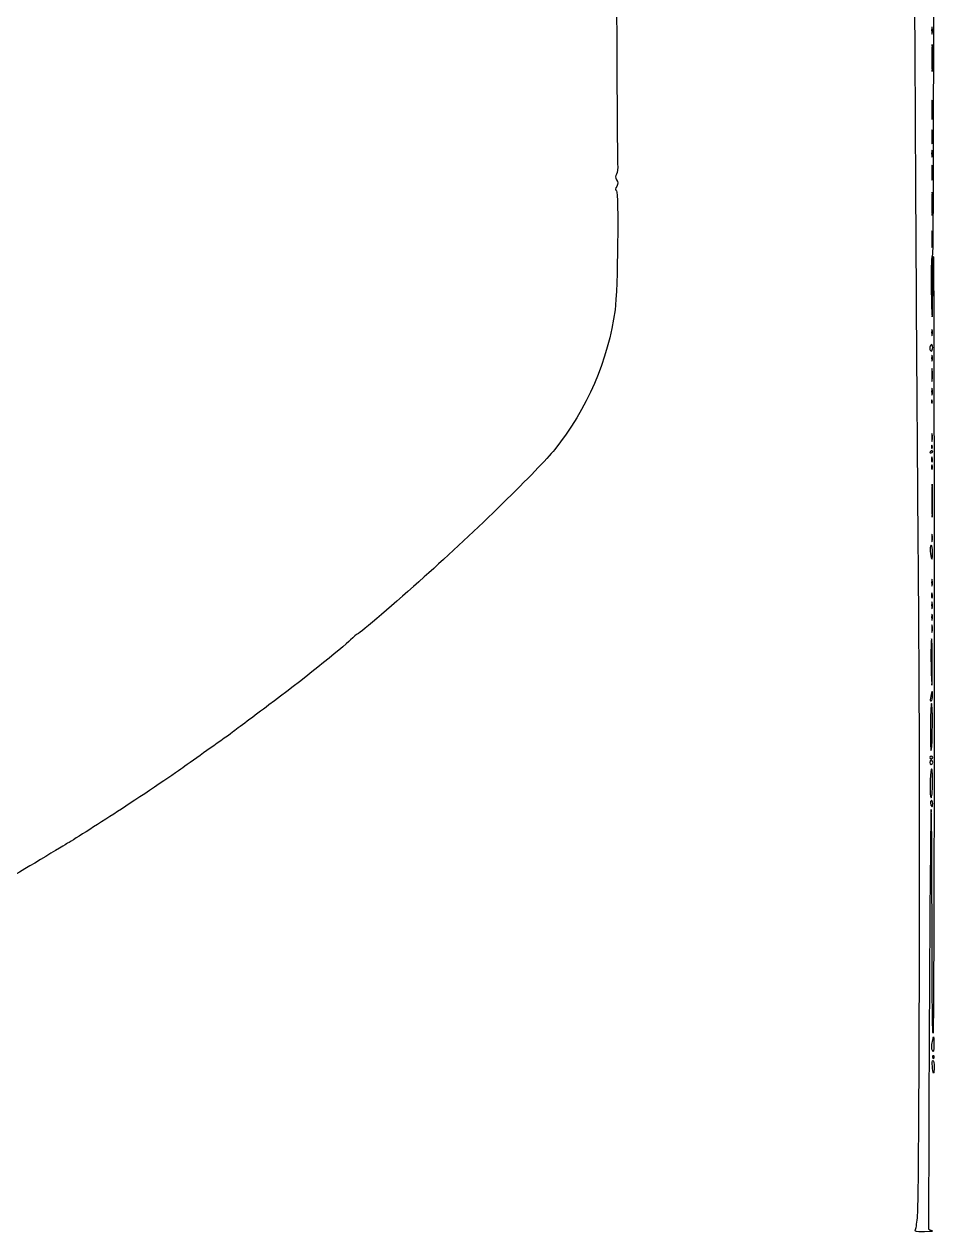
# Model space of a CAD drawing. Extents: x 0 to 877, y -11 to 940.
# Drawn here: x 707.2 to 877.3, y 0.6 to 226.3 of the extents above; entities that cross this region are included whole.
import ezdxf

# ---------------------------------------------------------------- set-up
doc = ezdxf.new("R2010")
doc.units = 0
doc.layers.add('Calque_1', color=7, linetype='CONTINUOUS')

msp = doc.modelspace()

# ---------------------------------------------------------------- linework, layer by layer
at = {"layer": 'Calque_1', "color": 7}
for points in [[(876.84974, 224.531691), (876.85008, 224.531691)], [(876.86123, 204.154886), (876.86098, 204.154886)], [(876.85014, 201.512942), (876.85048, 201.512942)], [(876.84944, 157.06299), (876.84978, 157.06299)], [(876.84177, 144.49335), (876.84158, 144.49335)], [(876.84974, 121.34424), (876.85008, 121.34424)], [(876.84227, 119.09335), (876.84208, 119.09335)], [(876.84974, 117.1109), (876.85008, 117.1109)], [(876.29617, 40.24693), (876.12247, 1.14916), (876.72569, 0.90694)]]:
    msp.add_lwpolyline(points, dxfattribs=at)
for points in [[(876.86498, 217.920204)], [(876.86298, 208.782422)], [(876.86238, 197.414996)], [(876.86438, 190.932704)], [(876.86238, 184.847288)], [(876.85028, 168.17858)], [(876.66654, 165.20202)], [(876.85028, 163.41608)], [(876.86068, 159.71191)], [(876.82789, 155.48409)], [(876.8279, 147.01742)], [(876.85478, 148.46712)], [(876.66654, 146.15202)], [(876.84358, 143.17546)], [(876.86535, 134.69506)], [(876.85508, 129.68171)], [(876.66654, 126.57285)], [(876.85068, 114.99733)], [(876.85468, 112.74837)], [(876.75813, 102.89265)], [(876.66654, 99.84994)], [(876.66051, 90.58952)], [(876.66654, 89.00202)], [(876.66654, 87.94369)], [(876.63893, 81.74305)], [(876.74711, 80.10205)], [(876.93259, 36.48223)], [(876.95778, 32.64577)], [(877.11335, 33.48913)]]:
    msp.add_lwpolyline(points, close=True, dxfattribs=at)
for points in [[(876.76367, 716.5175), (877.19871, 716.37249), (877.32941, 183.439228), (876.89447, 183.170412)], [(874.32346, 118.10619), (873.85304, 175.958969), (873.81102, 183.488944), (873.08479, 340.091555)], [(817.79066, 250.66239), (817.88856, 223.668276), (818.01322, 200.945569), (818.06779, 200.167456)], [(876.85508, 225.590025), (876.79178, 225.919166), (876.73762, 225.712183), (876.73468, 225.130099)], [(876.73468, 225.130099), (876.73168, 224.548016), (876.78348, 224.27875), (876.84974, 224.531691)], [(876.85008, 224.531691), (876.91628, 224.784659), (876.91868, 225.260909), (876.85508, 225.590025)], [(876.86498, 222.021245), (876.81538, 223.149032), (876.77478, 222.226297), (876.77478, 219.970724)], [(876.86498, 217.920204), (876.91458, 219.04799), (876.91458, 220.893459), (876.86498, 222.021245)], [(876.77478, 219.970724), (876.77478, 217.715152), (876.81538, 216.792417), (876.86498, 217.920204)], [(876.86398, 211.692838), (876.81128, 212.534901), (876.76768, 211.914162), (876.76718, 210.313433)], [(876.76718, 210.313433), (876.76658, 208.712704), (876.80968, 208.023755), (876.86298, 208.782422)], [(876.86298, 208.782422), (876.91628, 209.541088), (876.91668, 210.850775), (876.86398, 211.692838)], [(876.86298, 206.271552), (876.80708, 206.893852), (876.76057, 206.450517), (876.75961, 205.28635)], [(876.86098, 204.154886), (876.91788, 204.696726), (876.91858, 205.649226), (876.86298, 206.271552)], [(876.75961, 205.28635), (876.75865, 204.122183), (876.80441, 203.613019), (876.86123, 204.154886)], [(876.73507, 202.11135), (876.73207, 201.529267), (876.78387, 201.26), (876.85014, 201.512942)], [(876.85548, 202.571275), (876.79218, 202.900417), (876.73801, 202.693433), (876.73507, 202.11135)], [(876.85048, 201.512942), (876.91668, 201.76591), (876.91908, 202.24216), (876.85548, 202.571275)], [(818.06779, 200.167456), (818.12459, 199.357117), (818.03269, 198.537649), (817.85256, 198.249227)], [(876.86238, 199.663954), (876.80668, 200.282418), (876.7611, 199.776402), (876.7611, 198.539475)], [(876.86238, 197.414996), (876.91808, 198.033459), (876.91808, 199.045491), (876.86238, 199.663954)], [(817.85256, 198.249227), (817.60604, 197.854495), (817.61444, 197.623514), (817.89146, 197.17994)], [(817.89146, 197.17994), (818.18245, 196.713982), (818.18416, 196.500861), (817.90146, 195.972117)], [(876.7611, 198.539475), (876.7611, 197.302548), (876.8067, 196.796532), (876.86238, 197.414996)], [(817.84646, 195.14884), (818.30799, 194.859015), (818.09467, 176.676046), (817.58512, 172.872008)], [(817.90146, 195.972117), (817.65833, 195.517828), (817.64224, 195.277057), (817.84646, 195.14884)], [(876.86438, 194.504579), (876.81348, 195.486845), (876.77178, 194.683173), (876.77178, 192.718642)], [(876.86438, 190.932704), (876.91528, 191.91497), (876.91528, 193.522314), (876.86438, 194.504579)], [(876.77178, 192.718642), (876.77178, 190.754111), (876.81348, 189.950439), (876.86438, 190.932704)], [(876.86238, 187.36083), (876.80788, 188.052053), (876.76328, 187.486507), (876.76328, 186.104059)], [(876.86238, 184.847288), (876.91688, 185.538512), (876.91688, 186.669606), (876.86238, 187.36083)], [(876.76328, 186.104059), (876.76328, 184.721611), (876.80788, 184.156064), (876.86238, 184.847288)], [(876.89447, 183.170412), (876.67942, 183.037512), (876.60745, 181.345766), (876.64638, 177.3389)], [(876.92159, 177.079663), (876.90589, 180.178345), (876.96129, 182.78195), (877.04481, 182.865453)], [(877.04481, 182.865453), (877.12831, 182.948933), (877.19662, 150.30778), (877.19662, 110.32945)], [(876.64638, 177.3389), (876.67658, 174.234549), (876.75723, 171.638604), (876.82569, 171.570154)], [(876.82569, 171.570154), (876.89419, 171.501754), (876.9373, 173.980982), (876.92159, 177.079663)], [(817.58512, 172.872008), (816.3498, 163.64984), (812.28028, 154.2338), (806.32289, 146.81348)], [(876.85028, 169.10462), (876.78368, 169.35928), (876.72928, 169.15092), (876.72928, 168.6416)], [(876.72928, 168.6416), (876.72928, 168.13228), (876.78368, 167.92392), (876.85028, 168.17858)], [(876.85028, 168.17858), (876.91688, 168.43324), (876.91688, 168.84996), (876.85028, 169.10462)], [(876.66654, 166.39264), (876.52102, 166.30274), (876.40196, 165.99802), (876.40196, 165.71558)], [(876.40196, 165.71558), (876.40196, 165.43311), (876.52102, 165.20202), (876.66654, 165.20202)], [(876.93113, 165.87909), (876.93113, 166.2631), (876.8166, 166.48538), (876.66654, 166.39264)], [(876.66654, 165.20202), (876.81206, 165.20202), (876.93113, 165.50671), (876.93113, 165.87909)], [(876.85028, 164.34212), (876.78368, 164.59678), (876.72928, 164.38842), (876.72928, 163.8791)], [(876.72928, 163.8791), (876.72928, 163.36978), (876.78368, 163.16142), (876.85028, 163.41608)], [(876.85028, 163.41608), (876.91688, 163.67074), (876.91688, 164.08746), (876.85028, 164.34212)], [(876.86068, 161.69629), (876.80358, 162.24199), (876.75689, 161.79549), (876.75689, 160.7041)], [(876.75689, 160.7041), (876.75689, 159.6127), (876.80359, 159.16621), (876.86068, 159.71191)], [(876.86068, 159.71191), (876.91778, 160.25762), (876.91778, 161.15059), (876.86068, 161.69629)], [(876.85478, 158.12132), (876.79148, 158.45046), (876.73731, 158.24348), (876.73437, 157.66139)], [(876.84978, 157.06299), (876.91598, 157.31595), (876.91838, 157.7922), (876.85478, 158.12132)], [(876.68893, 155.83135), (876.67743, 155.55245), (876.73993, 155.39616), (876.82789, 155.48409)], [(876.84878, 155.99121), (876.76428, 156.20227), (876.70162, 156.13959), (876.68893, 155.83135)], [(876.73437, 157.66139), (876.73137, 157.07931), (876.78317, 156.81004), (876.84944, 157.06299)], [(876.82788, 155.48409), (876.91578, 155.57199), (876.92518, 155.80021), (876.84878, 155.99121)], [(876.85478, 149.65775), (876.79168, 149.98517), (876.74012, 149.71725), (876.74012, 149.06244)], [(876.74012, 149.06244), (876.74012, 148.40759), (876.79172, 148.1397), (876.85478, 148.46712)], [(876.85478, 148.46712), (876.91788, 148.79455), (876.91788, 149.33033), (876.85478, 149.65775)], [(806.32289, 146.81348), (803.48813, 143.28259), (791.23955, 131.3139), (781.95357, 123.00098)], [(876.68893, 147.36468), (876.67743, 147.08579), (876.74003, 146.9295), (876.8279, 147.01742)], [(876.84878, 147.52455), (876.76428, 147.7356), (876.70163, 147.67292), (876.68893, 147.36468)], [(876.82788, 147.01742), (876.91578, 147.10532), (876.92518, 147.33354), (876.84878, 147.52455)], [(876.66654, 146.54889), (876.52102, 146.45899), (876.40196, 146.33286), (876.40196, 146.2687)], [(876.40196, 146.2687), (876.40196, 146.2045), (876.52102, 146.15202), (876.66654, 146.15202)], [(876.93113, 146.43221), (876.93113, 146.58633), (876.81206, 146.63883), (876.66654, 146.54889)], [(876.66654, 146.15202), (876.81206, 146.15202), (876.93113, 146.27812), (876.93113, 146.43221)], [(876.7198, 144.96139), (876.7148, 144.52483), (876.7693, 144.3142), (876.84177, 144.49335)], [(876.85158, 145.2871), (876.78448, 145.54451), (876.7252, 145.39796), (876.7198, 144.96139)], [(876.84158, 144.49335), (876.91408, 144.67247), (876.91848, 145.02966), (876.85158, 145.2871)], [(876.84358, 143.83692), (876.77018, 144.01882), (876.71013, 143.87002), (876.71013, 143.50619)], [(876.71013, 143.50619), (876.71013, 143.14238), (876.77023, 142.99356), (876.84358, 143.17546)], [(876.84358, 143.17546), (876.91698, 143.35736), (876.91698, 143.65501), (876.84358, 143.83692)], [(876.86575, 139.72214), (876.81805, 141.14851), (876.77885, 140.05337), (876.77865, 137.28848)], [(876.86528, 134.69506), (876.91318, 136.03356), (876.91338, 138.29575), (876.86575, 139.72214)], [(876.77865, 137.28848), (876.7784, 134.52358), (876.81735, 133.35653), (876.86535, 134.69506)], [(876.85508, 130.87233), (876.79198, 131.19975), (876.74042, 130.93183), (876.74042, 130.27702)], [(876.66654, 128.9541), (876.35887, 128.9541), (876.35887, 127.53358), (876.66654, 126.57285)], [(876.90475, 127.43275), (876.91955, 128.28817), (876.81535, 128.9541), (876.66654, 128.9541)], [(876.74042, 130.27702), (876.74042, 129.62218), (876.79202, 129.35429), (876.85508, 129.68171)], [(876.85508, 129.68171), (876.91818, 130.00913), (876.91818, 130.54491), (876.85508, 130.87233)], [(876.66654, 126.57285), (876.82821, 126.06803), (876.88463, 126.27168), (876.90475, 127.43275)], [(781.95357, 123.00098), (776.72367, 118.31912), (769.96337, 112.52025), (769.53175, 112.34576)], [(876.73468, 121.94265), (876.73168, 121.36056), (876.78348, 121.0913), (876.84974, 121.34424)], [(876.85508, 122.40257), (876.79178, 122.73171), (876.73761, 122.52473), (876.73468, 121.94265)], [(876.85008, 121.34424), (876.91628, 121.59721), (876.91868, 122.07346), (876.85508, 122.40257)], [(876.85208, 119.8871), (876.78498, 120.14451), (876.72569, 119.99796), (876.7203, 119.5614)], [(876.84208, 119.09335), (876.91458, 119.27247), (876.91898, 119.62966), (876.85208, 119.8871)], [(874.11324, 3.6739), (874.45621, 8.32443), (874.59626, 84.55681), (874.32346, 118.10619)], [(876.7203, 119.5614), (876.7153, 119.12483), (876.7698, 118.9142), (876.84227, 119.09335)], [(876.73468, 117.70931), (876.73168, 117.12723), (876.78348, 116.85796), (876.84974, 117.1109)], [(876.85508, 118.16924), (876.79178, 118.49838), (876.73761, 118.2914), (876.73468, 117.70931)], [(876.85008, 117.1109), (876.91628, 117.36387), (876.91868, 117.84012), (876.85508, 118.16924)], [(876.85068, 115.92337), (876.78408, 116.17804), (876.72968, 115.96967), (876.72968, 115.46035)], [(876.72968, 115.46035), (876.72968, 114.95103), (876.78408, 114.74267), (876.85068, 114.99733)], [(876.85068, 114.99733), (876.91728, 115.25199), (876.91728, 115.66871), (876.85068, 115.92337)], [(876.85468, 113.939), (876.79158, 114.26642), (876.74002, 113.9985), (876.74002, 113.34369)], [(876.74002, 113.34369), (876.74002, 112.68884), (876.79162, 112.42095), (876.85468, 112.74837)], [(876.85468, 112.74837), (876.91778, 113.0758), (876.91778, 113.61158), (876.85468, 113.939)], [(768.20069, 111.24723), (766.71873, 109.77792), (758.45257, 103.18723), (752.9345, 99.07537)], [(769.53175, 112.34576), (769.32458, 112.26206), (768.72561, 111.76767), (768.20069, 111.24723)], [(876.70143, 111.38757), (876.54435, 110.66814), (876.58071, 105.22431), (876.75813, 102.89265)], [(876.85364, 106.99369), (876.86164, 109.83134), (876.79334, 111.8086), (876.70143, 111.38757)], [(877.19662, 110.32945), (877.19662, 70.35115), (877.10732, 37.69683), (876.99818, 37.76427)], [(876.75814, 102.89265), (876.80244, 102.31056), (876.84544, 104.15603), (876.85364, 106.99369)], [(876.89982, 100.84212), (876.86862, 101.8296), (876.86752, 101.83056), (876.66654, 101.04056)], [(876.66654, 101.04056), (876.37503, 99.89494), (876.37503, 99.84994), (876.66654, 99.84994)], [(876.70204, 99.37895), (876.59162, 99.20028), (876.49629, 97.00075), (876.4902, 94.49109)], [(876.66054, 90.58952), (876.91129, 91.50395), (876.95039, 99.78075), (876.70204, 99.37895)], [(876.66654, 99.84994), (876.81206, 99.84994), (876.91704, 100.29642), (876.89982, 100.84212)], [(752.9345, 99.07537), (750.19192, 97.03168), (747.12117, 94.73282), (746.11061, 93.96674)], [(746.11061, 93.96674), (745.10005, 93.20067), (742.95692, 91.65971), (741.34811, 90.54235)], [(876.4902, 94.49109), (876.4842, 91.98141), (876.5608, 90.22572), (876.66051, 90.58952)], [(741.34811, 90.54235), (739.73929, 89.42498), (737.70862, 87.98589), (736.83549, 87.34435)], [(876.66654, 89.53119), (876.52102, 89.53119), (876.40196, 89.41213), (876.40196, 89.2666)], [(876.40196, 89.2666), (876.40196, 89.12108), (876.52102, 89.00202), (876.66654, 89.00202)], [(876.66654, 88.73744), (876.52102, 88.73744), (876.40196, 88.55884), (876.40196, 88.34056)], [(876.40196, 88.34056), (876.40196, 88.12228), (876.52102, 87.94369), (876.66654, 87.94369)], [(876.93113, 89.2666), (876.93113, 89.41213), (876.81206, 89.53119), (876.66654, 89.53119)], [(876.66654, 89.00202), (876.81206, 89.00202), (876.93113, 89.12108), (876.93113, 89.2666)], [(876.93113, 88.34056), (876.93113, 88.55884), (876.81206, 88.73744), (876.66654, 88.73744)], [(876.66654, 87.94369), (876.81206, 87.94369), (876.93113, 88.12228), (876.93113, 88.34056)], [(736.83549, 87.34435), (735.2852, 86.20524), (728.3612, 81.5486), (724.66466, 79.15904)], [(876.67143, 87.01765), (876.36336, 86.31581), (876.33635, 81.93005), (876.63893, 81.74305)], [(876.88981, 84.57171), (876.89881, 86.49348), (876.82151, 87.35946), (876.67143, 87.01765)], [(876.63894, 81.74305), (876.77286, 81.66025), (876.88196, 82.89044), (876.88981, 84.57171)], [(876.93113, 80.63918), (876.93113, 81.03581), (876.82267, 81.29331), (876.69011, 81.21136)], [(724.66466, 79.15904), (720.86772, 76.70458), (715.90754, 73.56139), (715.13966, 73.12316)], [(876.63481, 79.52986), (876.54411, 79.42805), (876.39171, 61.75073), (876.29617, 40.24693)], [(876.69011, 81.21136), (876.4245, 81.04722), (876.45821, 80.39092), (876.74711, 80.10205)], [(876.79975, 58.80097), (876.79975, 70.30368), (876.72555, 79.6317), (876.63481, 79.52986)], [(876.74708, 80.10205), (876.84831, 80.00082), (876.93113, 80.24251), (876.93113, 80.63918)], [(715.13966, 73.12316), (714.7031, 72.87403), (712.02419, 71.26171), (709.18653, 69.5402)], [(709.18653, 69.5402), (704.44843, 66.66579), (697.99197, 62.9921), (693.04695, 60.35691)], [(876.99818, 37.76427), (876.88904, 37.83177), (876.79975, 47.29824), (876.79975, 58.80097)], [(876.93259, 34.36556), (876.67385, 34.96768), (876.67385, 35.03718), (876.93259, 36.48223)], [(876.93259, 36.48223), (877.09495, 37.38906), (877.12479, 37.27545), (877.14103, 35.68848)], [(877.14103, 35.68848), (877.15383, 34.43589), (877.08633, 34.00769), (876.93259, 34.36556)], [(877.1013, 30.28656), (876.86945, 30.55313), (876.74215, 32.64577), (876.95778, 32.64577)], [(877.09246, 32.982), (877.00456, 32.8941), (876.94201, 33.0504), (876.95349, 33.32927)], [(876.95349, 33.32927), (876.96619, 33.63751), (877.02889, 33.70019), (877.11335, 33.48913)], [(876.95779, 32.64577), (877.08947, 32.64577), (877.1972, 32.09015), (877.1972, 31.41104)], [(877.11336, 33.48913), (877.18976, 33.29813), (877.18036, 33.06993), (877.09246, 32.982)], [(877.1972, 31.41104), (877.1972, 30.73196), (877.1541, 30.22595), (877.1013, 30.28656)], [(873.71549, 1.09421), (873.8484, 1.34887), (874.02739, 2.50973), (874.11324, 3.6739)], [(875.40137, 0.64796), (873.64727, 0.63266), (873.49558, 0.67286), (873.71549, 1.09421)], [(876.72569, 0.90694), (877.1768, 0.7258), (876.84285, 0.66051), (875.40137, 0.64796)]]:
    msp.add_open_spline(points, degree=3, dxfattribs=at)

doc.saveas('drawing.dxf')
